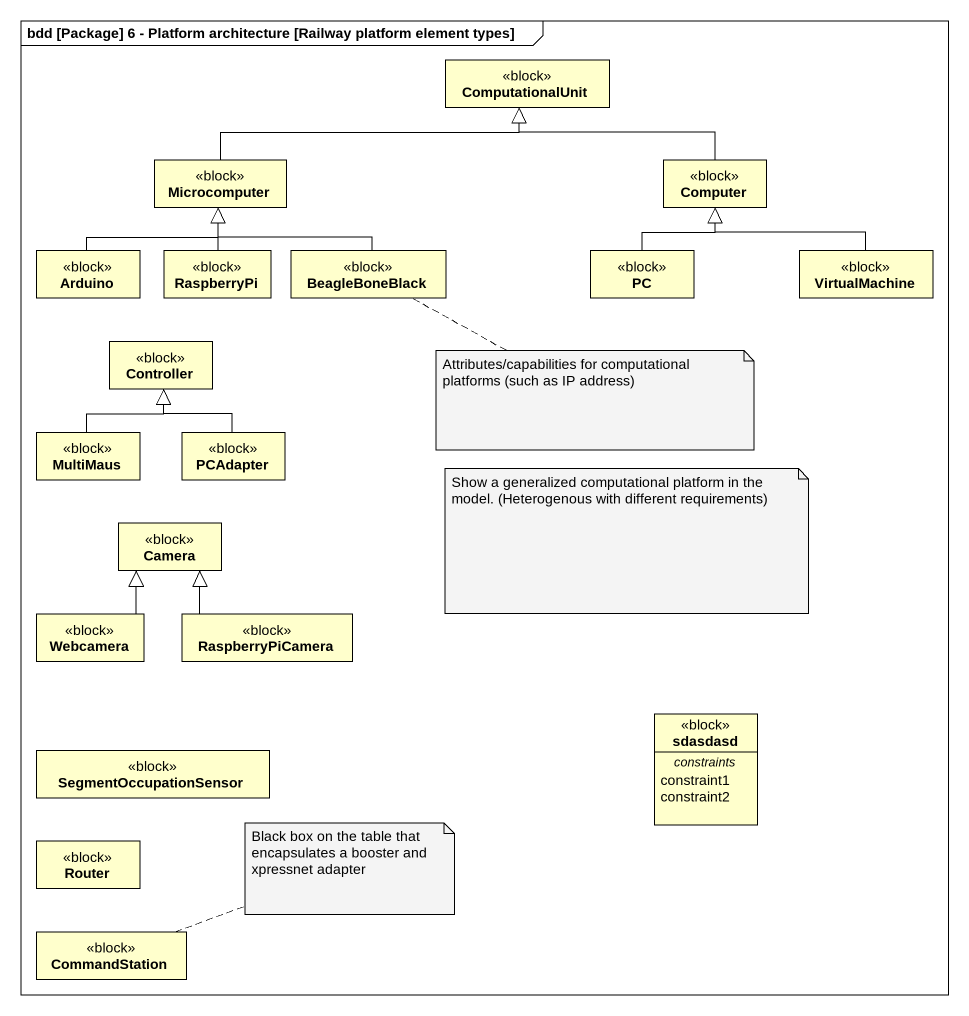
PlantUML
@startuml
mainframe bdd [Package] 6 - Platform architecture [Railway platform element types]
hide circle
hide empty members
class ComputationalUnit <<block>>
class Microcomputer <<block>>
class Computer <<block>>
class Arduino <<block>>
class RaspberryPi <<block>>
class BeagleBoneBlack <<block>>
class PC <<block>>
class VirtualMachine <<block>>
class Controller <<block>>
class MultiMaus <<block>>
class PCAdapter <<block>>
class Camera <<block>>
class Webcamera <<block>>
class RaspberryPiCamera <<block>>
class SegmentOccupationSensor <<block>>
class sdasdasd <<block>> {
  -- constraints --
  constraint1
  constraint2
}
class Router <<block>>
class CommandStation <<block>>
Microcomputer -right-|> ComputationalUnit
Computer -left-|> ComputationalUnit
Arduino -up-|> Microcomputer
RaspberryPi -up-|> Microcomputer
BeagleBoneBlack -up-|> Microcomputer
PC -up-|> Computer
VirtualMachine -up-|> Computer
MultiMaus -up-|> Controller
PCAdapter -up-|> Controller
Webcamera -up-|> Camera
RaspberryPiCamera -up-|> Camera
note right of BeagleBoneBlack : Attributes/capabilities for computational platforms (such as IP address)
note as N2
  Show a generalized computational platform in the model. (Heterogenous with different requirements)
end note
note right of CommandStation : Black box on the table that encapsulates a booster and xpressnet adapter
@enduml
